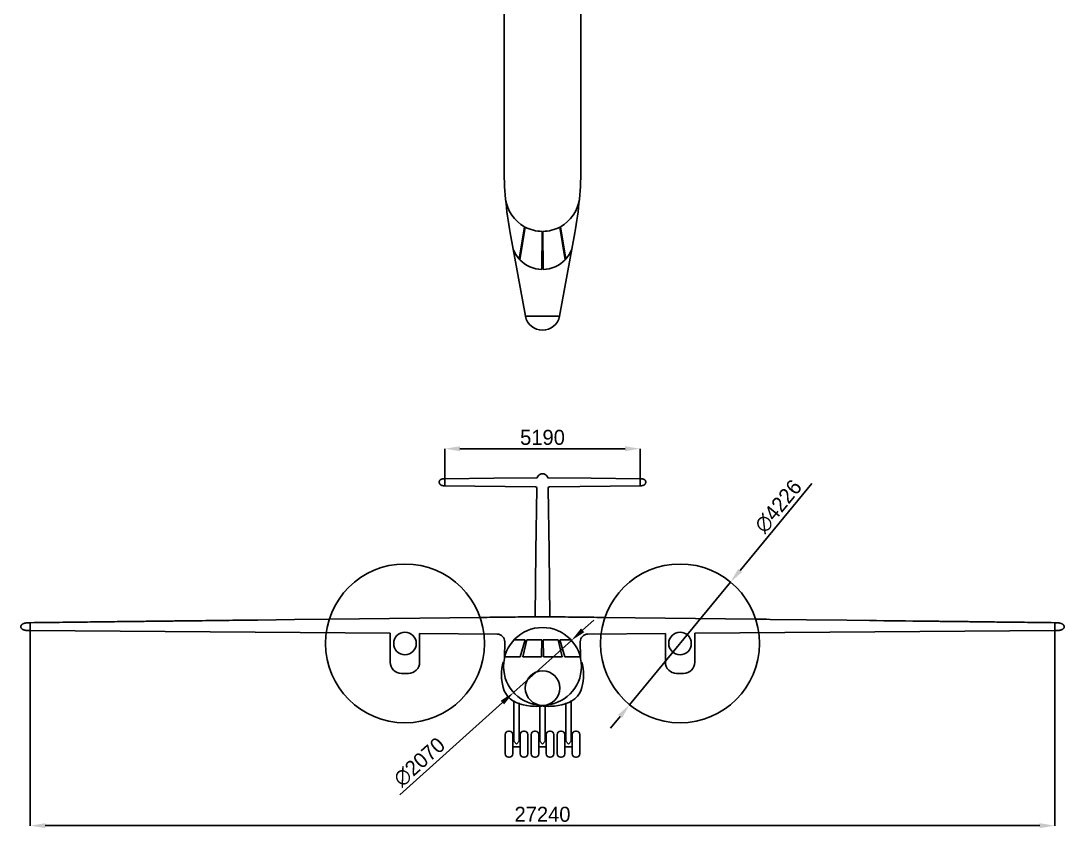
# Model space of a CAD drawing. Header units: millimetres. Extents: x -15334 to 48148, y -27827 to 16011.
# Drawn here: x -13870 to 13870, y -26947 to -5468 of the extents above; entities that cross this region are included whole.
import ezdxf

# ---------------------------------------------------------------- set-up
doc = ezdxf.new("R2010")
doc.units = ezdxf.units.MM
doc.header["$PDSIZE"] = -1
doc.dimstyles.new('ISO-25', dxfattribs={"dimtxt": 400, "dimasz": 400, "dimexe": 1, "dimexo": 0.5, "dimgap": 100, "dimtad": 1, "dimdec": 0, "dimtxsty": 'Standard', "dimcen": 2.5, "dimadec": 0, "dimazin": 0, "dimtfac": 1, "dimtdec": 0, "dimtmove": 0, "dimatfit": 3, "dimfxl": 1, "dimarcsym": 0})

# ---------------------------------------------------------------- blocks, each defined once
blk = doc.blocks.new('*D7')
at = {"color": 0, "lineweight": -2, "transparency": 16777216}
for p, q in [((7158, -17777), (5253, -20092)), ((2315, -23665), (4999, -20401)), ((2061, -23974), (1807, -24283))]:
    blk.add_line(p, q, dxfattribs=at)
at = {"color": 0, "transparency": 16777216}
for points in [[(5202, -20050), (5305, -20135), (4999, -20401)], [(2009, -23932), (2112, -24016), (2315, -23665)]]:
    blk.add_solid(points, dxfattribs=at)
at = {"layer": 'Defpoints', "color": 0, "transparency": 16777216}
for p in [(4999, -20401), (2315, -23665)]:
    blk.add_point(p, dxfattribs=at)
at = {"color": 0, "transparency": 16777216, "insert": (6270, -18385), "char_height": 400, "attachment_point": 5, "rotation": 50.5615}
blk.add_mtext('∅4226', dxfattribs=at)
blk = doc.blocks.new('*D8')
at = {"color": 0, "lineweight": -2, "transparency": 16777216}
for p, q in [((1066, -21684), (1364, -21417)), ((769, -21952), (-769, -23338)), ((-3791, -26060), (-1066, -23605))]:
    blk.add_line(p, q, dxfattribs=at)
at = {"color": 0, "transparency": 16777216}
for points in [[(1022, -21635), (1111, -21734), (769, -21952)], [(-1111, -23556), (-1022, -23655), (-769, -23338)]]:
    blk.add_solid(points, dxfattribs=at)
at = {"layer": 'Defpoints', "color": 0, "transparency": 16777216}
for p in [(769, -21952), (-769, -23338)]:
    blk.add_point(p, dxfattribs=at)
at = {"color": 0, "transparency": 16777216, "insert": (-3273, -25190), "char_height": 400, "attachment_point": 5, "rotation": 42.0141}
blk.add_mtext('∅2070', dxfattribs=at)
blk = doc.blocks.new('*D9')
at = {"color": 0, "lineweight": -2, "transparency": 16777216}
for p, q in [((-13620, -21587), (-13620, -26882)), ((13620, -21587), (13620, -26882)), ((-13220, -26881), (13220, -26881))]:
    blk.add_line(p, q, dxfattribs=at)
at = {"color": 0, "transparency": 16777216}
for points in [[(-13220, -26814), (-13220, -26947), (-13620, -26881)], [(13220, -26814), (13220, -26947), (13620, -26881)]]:
    blk.add_solid(points, dxfattribs=at)
at = {"layer": 'Defpoints', "color": 0, "transparency": 16777216}
for p in [(-13620, -21586), (13620, -21586), (13620, -26881)]:
    blk.add_point(p, dxfattribs=at)
at = {"color": 0, "transparency": 16777216, "insert": (0, -26581), "char_height": 400, "attachment_point": 5}
blk.add_mtext('27240', dxfattribs=at)
blk = doc.blocks.new('*D10')
at = {"color": 0, "lineweight": -2, "transparency": 16777216}
for p, q in [((-2595, -17745), (-2595, -16851)), ((-2195, -16852), (2195, -16852)), ((2595, -17745), (2595, -16851))]:
    blk.add_line(p, q, dxfattribs=at)
at = {"color": 0, "transparency": 16777216}
for points in [[(-2195, -16786), (-2195, -16919), (-2595, -16852)], [(2195, -16786), (2195, -16919), (2595, -16852)]]:
    blk.add_solid(points, dxfattribs=at)
at = {"layer": 'Defpoints', "color": 0, "transparency": 16777216}
for p in [(2595, -16852), (-2595, -17745), (2595, -17745)]:
    blk.add_point(p, dxfattribs=at)
at = {"color": 0, "transparency": 16777216, "insert": (0, -16552), "char_height": 400, "attachment_point": 5, "rotation": 359.9998}
blk.add_mtext('5190', dxfattribs=at)

msp = doc.modelspace()

# ---------------------------------------------------------------- linework, layer by layer
for p, q in [((-1022.3, -655.8), (-1022.3, -9307.2)), ((1022.3, -655.8), (1022.3, -9307.2)), ((-480.5, -10944.6), (-620.3, -11805.5)), ((-462.1, -10954.5), (-603, -11824.2)), ((-8.9, -11068.9), (-15.5, -12082.4)), ((8.9, -11068.9), (15.1, -12082.4)), ((462.1, -10954.5), (603, -11824.2)), ((480.5, -10944.6), (620.3, -11805.5)), ((-858.5, -11109.8), (-453, -13322.5)), ((858.5, -11109.8), (453, -13322.5)), ((-453, -13322.5), (453, -13322.5)), ((-2595, -17652.4), (-2595, -17838.6)), ((2595, -17652.4), (2595, -17838.6)), ((1660.8, -21340.9), (5669.4, -21387.6)), ((-4049.4, -21763.8), (-13620, -21692.7)), ((-4049.4, -21763.8), (-4049.4, -22533.2)), ((-3267.3, -21769.6), (-3267.3, -22533.2)), ((-1203, -21785), (-3267.3, -21769.6)), ((1203, -21785), (3267.3, -21769.6)), ((3267.3, -21769.6), (3267.3, -22533.2)), ((4049.4, -21763.8), (13620, -21692.7)), ((4049.4, -21763.8), (4049.4, -22533.2)), ((-1007.6, -22408.2), (-1004.5, -21986.5)), ((-753.1, -21934.8), (-465.1, -21934.8)), ((-465.1, -21934.8), (-594.2, -22386.8)), ((-419.9, -21934.8), (-523.2, -22386.8)), ((-419.9, -21934.8), (-18.4, -21934.8)), ((-17.3, -21934.8), (-28.8, -22386.8)), ((18.5, -21934.8), (25.7, -22386.8)), ((18.5, -21934.8), (420, -21934.8)), ((420, -21934.8), (523.3, -22386.8)), ((465.2, -21934.8), (594.4, -22386.8)), ((465.2, -21934.8), (753.2, -21934.8)), ((1007.5, -22386.1), (1004.5, -21986.5)), ((-1002.4, -22386.8), (-594.2, -22386.8)), ((-523.2, -22386.8), (-27.6, -22386.8)), ((25.7, -22386.8), (523.3, -22386.8)), ((594.4, -22386.8), (1002.5, -22386.8)), ((-3749.4, -22833.2), (-3567.3, -22833.2)), ((3749.4, -22833.2), (3567.3, -22833.2))]:
    msp.add_line(p, q)
at = {"color": 7, "linetype": 'Continuous', "lineweight": 25}
for p, q in [((-766.4, -23553.3), (-766.4, -24635.4)), ((766.4, -24635.4), (766.4, -23554)), ((-616.4, -24635.4), (-616.4, -23610.6)), ((-75, -23684.3), (-75, -24635.4)), ((75, -24635.4), (75, -23684.3)), ((616.4, -23611.2), (616.4, -24635.4)), ((-881.4, -24364.5), (-901.4, -24364.5)), ((-481.4, -24364.5), (-501.4, -24364.5)), ((-190, -24364.5), (-210, -24364.5)), ((210, -24364.5), (190, -24364.5)), ((501.4, -24364.5), (481.4, -24364.5)), ((901.4, -24364.5), (881.4, -24364.5)), ((-991.4, -24710.4), (-991.4, -24454.5)), ((-791.4, -24454.5), (-791.4, -24710.4)), ((-766.4, -24635.4), (-791.4, -24635.4)), ((-766.4, -24635.4), (-691.4, -24710.4)), ((-691.4, -24710.4), (-616.4, -24635.4)), ((-591.4, -24635.4), (-616.4, -24635.4)), ((-591.4, -24966.3), (-591.4, -24454.5)), ((-391.4, -24454.5), (-391.4, -24966.3)), ((-300, -24710.4), (-300, -24454.5)), ((-100, -24454.5), (-100, -24710.4)), ((-75, -24635.4), (-100, -24635.4)), ((-75, -24635.4), (0, -24710.4)), ((0, -24710.4), (75, -24635.4)), ((100, -24635.4), (75, -24635.4)), ((100, -24966.3), (100, -24454.5)), ((300, -24454.5), (300, -24966.3)), ((391.4, -24710.4), (391.4, -24454.5)), ((591.4, -24454.5), (591.4, -24710.4)), ((616.4, -24635.4), (591.4, -24635.4)), ((616.4, -24635.4), (691.4, -24710.4)), ((691.4, -24710.4), (766.4, -24635.4)), ((791.4, -24635.4), (766.4, -24635.4)), ((791.4, -24966.3), (791.4, -24454.5)), ((991.4, -24454.5), (991.4, -24966.3)), ((-991.4, -24966.3), (-991.4, -24710.4)), ((-791.4, -24710.4), (-791.4, -24966.3)), ((-791.4, -24785.4), (-591.4, -24785.4)), ((-300, -24966.3), (-300, -24710.4)), ((-100, -24710.4), (-100, -24966.3)), ((-100, -24785.4), (100, -24785.4)), ((391.4, -24966.3), (391.4, -24710.4)), ((591.4, -24710.4), (591.4, -24966.3)), ((591.4, -24785.4), (791.4, -24785.4)), ((-901.4, -25056.3), (-881.4, -25056.3)), ((-501.4, -25056.3), (-481.4, -25056.3)), ((-210, -25056.3), (-190, -25056.3)), ((190, -25056.3), (210, -25056.3)), ((481.4, -25056.3), (501.4, -25056.3)), ((881.4, -25056.3), (901.4, -25056.3))]:
    msp.add_line(p, q, dxfattribs=at)
at = {"color": 7, "linetype": 'Continuous', "lineweight": 25, "flags": 128}
for points in [[(-145.2, -17624.5), (-1297.5, -17637.6), (-2595, -17652.4)], [(2595, -17652.4), (1297.5, -17637.6), (145.2, -17624.5)], [(0, -21321.5), (-96.1, -21322.7), (-190.9, -21323.8), (-284.5, -21324.9), (-376.8, -21325.9), (-467.8, -21327), (-557.6, -21328), (-646.1, -21329.1), (-726.1, -21330), (-805.1, -21330.9), (-883, -21331.8), (-959.8, -21332.7), (-1035.5, -21333.6), (-1110.2, -21334.5), (-1183.8, -21335.3), (-1256.4, -21336.2), (-1327.9, -21337), (-1398.3, -21337.8), (-1467.7, -21338.6), (-1536, -21339.4), (-1599.4, -21340.2), (-1660.8, -21340.9)], [(1660.8, -21340.9), (1598.6, -21340.2), (1521.2, -21339.3), (1442.9, -21338.4), (1363.4, -21337.4), (1283, -21336.5), (1201.5, -21335.5), (1118.9, -21334.6), (1035.4, -21333.6), (950.8, -21332.6), (865.1, -21331.6), (778.5, -21330.6), (690.8, -21329.6), (602, -21328.6), (512.2, -21327.5), (412.3, -21326.3), (311.1, -21325.2), (208.7, -21324), (105, -21322.8), (0, -21321.5)], [(-5669, -21387.6), (-6597.2, -21398.4), (-7568.9, -21409.7), (-7664.3, -21410.9), (-7759.8, -21412), (-7855.2, -21413.1), (-7950.6, -21414.2), (-8046.1, -21415.3), (-8141.4, -21416.4), (-8235.9, -21417.5), (-8329.6, -21418.6), (-8435.6, -21419.8), (-8540.5, -21421.1), (-8644.4, -21422.3), (-8747.1, -21423.5), (-8848.7, -21424.7), (-8949.2, -21425.8), (-9048.6, -21427), (-9156.7, -21428.3), (-9263.5, -21429.5), (-9368.9, -21430.7), (-9473, -21431.9), (-9575.7, -21433.1), (-9609.6, -21433.5), (-9643.3, -21433.9), (-9677.2, -21434.3), (-9712.1, -21434.7), (-9748.2, -21435.1), (-9785.5, -21435.6), (-9821.7, -21436), (-9858.9, -21436.4), (-9897.1, -21436.9), (-9936.4, -21437.3), (-9976.7, -21437.8), (-10018.1, -21438.3), (-10060.4, -21438.8), (-10103.8, -21439.3), (-10148.3, -21439.8), (-10193.7, -21440.3), (-10239.4, -21440.9), (-10286, -21441.4), (-10333.7, -21442), (-10382.3, -21442.5), (-10432.8, -21443.1), (-10484.4, -21443.7), (-10537, -21444.3), (-10590.6, -21445), (-10645.3, -21445.6), (-10700, -21446.2), (-10755.6, -21446.9), (-10812.3, -21447.5), (-10870, -21448.2), (-10929.8, -21448.9), (-10990.7, -21449.6), (-11052.7, -21450.4), (-11115.6, -21451.1), (-11179.6, -21451.8), (-11244.7, -21452.6), (-11310.8, -21453.4), (-11377.7, -21454.1), (-11445.7, -21454.9), (-11514.7, -21455.7), (-11584.8, -21456.6), (-11655.9, -21457.4), (-11726.7, -21458.2), (-11798.5, -21459), (-11871.3, -21459.9), (-11945.1, -21460.8), (-12021.4, -21461.6), (-12098.8, -21462.5), (-12177.1, -21463.5), (-12256.6, -21464.4), (-12337, -21465.3), (-12418.5, -21466.3), (-12501.1, -21467.2), (-12584.6, -21468.2), (-12669.2, -21469.2), (-12754.9, -21470.2), (-12841.5, -21471.2), (-12929.2, -21472.2), (-13018, -21473.3), (-13107.8, -21474.3), (-13207.7, -21475.5), (-13308.9, -21476.6), (-13411.3, -21477.8), (-13515, -21479), (-13620, -21480.3)], [(13620, -21480.3), (13523.9, -21479.2), (13429.1, -21478), (13335.5, -21477), (13243.2, -21475.9), (13152.2, -21474.8), (13062.4, -21473.8), (12973.9, -21472.7), (12893.9, -21471.8), (12814.9, -21470.9), (12737, -21470), (12660.2, -21469.1), (12584.5, -21468.2), (12509.8, -21467.3), (12436.2, -21466.5), (12363.6, -21465.6), (12292.1, -21464.8), (12221.7, -21464), (12152.3, -21463.2), (12084, -21462.4), (12020.6, -21461.6), (11958.2, -21460.9), (11896.6, -21460.2), (11836.1, -21459.5), (11776.4, -21458.8), (11714.2, -21458.1), (11653.1, -21457.3), (11593, -21456.6), (11534, -21456), (11476, -21455.3), (11419.1, -21454.6), (11366.5, -21454), (11314.8, -21453.4), (11264, -21452.8), (11214.2, -21452.2), (11165.3, -21451.7), (11111.9, -21451), (11059.6, -21450.4), (11008.6, -21449.8), (10958.7, -21449.3), (10910, -21448.7), (10862.5, -21448.1), (10816.1, -21447.6), (10770.9, -21447.1), (10729.1, -21446.6), (10688.3, -21446.1), (10648.6, -21445.6), (10610, -21445.2), (10572.3, -21444.8), (10534.7, -21444.3), (10356.6, -21442.2), (10196.6, -21440.4), (10035.6, -21438.5), (9842.7, -21436.2), (9648.4, -21434), (9452.7, -21431.7), (9264.7, -21429.5), (9075.3, -21427.3), (8884.8, -21425.1), (8693.9, -21422.9), (8094, -21415.9), (7022.8, -21403.4), (6051.1, -21392.1), (5955.7, -21390.9), (5860.2, -21389.8), (5764.8, -21388.7), (5669.4, -21387.6), (5669, -21387.6)]]:
    msp.add_lwpolyline(points, dxfattribs=at)
for points in [[(-2595, -17838.6), (-198.9, -17863.3, -0.4154245), (-149.4, -17914), (-173.4, -19575.3), (-198.6, -21323.9)], [(198.6, -21323.9), (173.4, -19575.3), (149.4, -17914, -0.4154245), (198.9, -17863.3), (2595, -17838.6)]]:
    msp.add_lwpolyline(points, format="xyb", dxfattribs=at)
msp.add_lwpolyline([(-5669, -21387.6), (-1660.8, -21340.9)])
at = {"color": 7, "linetype": 'Continuous', "lineweight": 25}
for centre in [(-3657.1, -22033.2), (3657.1, -22033.2)]:
    msp.add_circle(centre, 2113, dxfattribs=at)
for centre, radius in [((0.1, -22644.9), 1035.1), ((-3657.1, -22033.2), 300), ((3657.1, -22033.2), 300), ((3.6, -23219.5), 460.6)]:
    msp.add_circle(centre, radius)
for centre, radius, start, end in [((8977.7, -9307.2), 10000, 180, 190.38482), ((-8977.7, -9307.2), 10000, 349.61519, 0), ((0, -10078.6), 990.3, 187.75198, 240.97449), ((0, -10078.6), 990.3, 299.02551, 352.24802), ((0, -10623.3), 935.3, 359.99999, 0), ((0, -10078.6), 990.3, 242.18674, 269.4864), ((0, -10078.6), 990.3, 270.5136, 297.81326), ((0, -11249.7), 832.9, 200.76963, 221.85913), ((0, -11249.7), 832.9, 318.14089, 339.23037), ((0, -11249.7), 832.9, 223.61851, 268.93143), ((0, -11249.7), 832.9, 271.03753, 316.3815), ((0, -13239.4), 460.6, 190.38482, 349.61519), ((-1204.5, -21985), 200, 359.57434, 89.57434), ((1204.5, -21985), 200, 90.42566, 180.42566), ((1207.5, -22384.6), 200, 180.42566, 192.16746), ((-3749.4, -22533.2), 300, 180, 270), ((-3567.3, -22533.2), 300, 270, 0), ((3567.3, -22533.2), 300, 180, 270), ((3749.4, -22533.2), 300, 270, 0)]:
    msp.add_arc(centre, radius, start, end)
for centre, start, end in [((-901.4, -24454.5), 90, 180), ((-881.4, -24454.5), 0, 90), ((-501.4, -24454.5), 90, 180), ((-481.4, -24454.5), 0, 90), ((-210, -24454.5), 90, 180), ((-190, -24454.5), 0, 90), ((190, -24454.5), 90, 180), ((210, -24454.5), 0, 90), ((481.4, -24454.5), 90, 180), ((501.4, -24454.5), 0, 90), ((881.4, -24454.5), 90, 180), ((901.4, -24454.5), 0, 90), ((-901.4, -24966.3), 180, 270), ((-881.4, -24966.3), 270, 0), ((-501.4, -24966.3), 180, 270), ((-481.4, -24966.3), 270, 0), ((-210, -24966.3), 180, 270), ((-190, -24966.3), 270, 0), ((190, -24966.3), 180, 270), ((210, -24966.3), 270, 0), ((481.4, -24966.3), 180, 270), ((501.4, -24966.3), 270, 0), ((881.4, -24966.3), 180, 270), ((901.4, -24966.3), 270, 0)]:
    msp.add_arc(centre, 90, start, end, dxfattribs=at)
for points, knots in [([(-2595, -17652.4), (-2599.1, -17652.4), (-2607, -17652.4), (-2618.3, -17652.9), (-2628.8, -17653.5), (-2638.4, -17654.4), (-2647.2, -17655.5), (-2655.6, -17656.7), (-2663.7, -17658.2), (-2671.4, -17659.9), (-2678.3, -17661.7), (-2684.6, -17663.6), (-2690.4, -17665.6), (-2695.6, -17667.7), (-2700.3, -17669.8), (-2705.9, -17672.6), (-2712.7, -17676.5), (-2719.3, -17681.3), (-2724.7, -17686), (-2728.9, -17690.5), (-2732.6, -17695.3), (-2735.8, -17700.1), (-2738.2, -17704.7), (-2740, -17708.8), (-2741.3, -17712.4), (-2742.2, -17715.5), (-2743, -17718.6), (-2743.6, -17721.3), (-2744, -17723.8), (-2744.3, -17726), (-2744.6, -17728.3), (-2744.8, -17730.9), (-2745, -17733.9), (-2745, -17736), (-2745, -17737.1)], [0, 0, 0, 0, 0.0604752, 0.1162441, 0.1676333, 0.2149518, 0.258491, 0.2985245, 0.3415516, 0.3804483, 0.4155642, 0.4472133, 0.4793216, 0.5076675, 0.5325601, 0.5560966, 0.6035847, 0.6518314, 0.6846052, 0.7180339, 0.7520308, 0.7838543, 0.8128841, 0.8392017, 0.859218, 0.8772966, 0.8940288, 0.9131956, 0.9245171, 0.9367664, 0.949986, 0.964239, 0.9804756, 1, 1, 1, 1]), ([(-2745, -17737.1), (-2745, -17738), (-2745, -17739.6), (-2744.9, -17742), (-2744.8, -17744.1), (-2744.7, -17745.9), (-2744.6, -17747.5), (-2744.5, -17748.7), (-2744.3, -17750.4), (-2744, -17752.8), (-2743.6, -17756.1), (-2742.9, -17760), (-2741.9, -17764.5), (-2740.4, -17769.7), (-2738.4, -17775.5), (-2735.5, -17782), (-2731.8, -17788.6), (-2727.7, -17794.6), (-2723.2, -17799.8), (-2718.7, -17804.4), (-2713.8, -17808.7), (-2708.3, -17812.8), (-2702.3, -17816.7), (-2696.6, -17819.7), (-2691.5, -17822.2), (-2687, -17824.2), (-2681.8, -17826.2), (-2675.9, -17828.2), (-2669.3, -17830.2), (-2662.5, -17831.9), (-2655.6, -17833.4), (-2648.9, -17834.6), (-2641.5, -17835.7), (-2633.6, -17836.7), (-2624.9, -17837.5), (-2615.6, -17838.1), (-2605.6, -17838.5), (-2598.6, -17838.6), (-2595, -17838.6)], [0, 0, 0, 0, 0.0213724, 0.0397858, 0.0556664, 0.069367, 0.0811717, 0.0912998, 0.1000379, 0.1249306, 0.1522354, 0.1872579, 0.2241472, 0.2621423, 0.3143079, 0.36745, 0.4210286, 0.4743088, 0.5133944, 0.5512227, 0.5878257, 0.6232489, 0.6575535, 0.691109, 0.7092483, 0.7287799, 0.749597, 0.7716157, 0.7947877, 0.8191162, 0.8381641, 0.8579622, 0.8786016, 0.9002071, 0.9229386, 0.9469906, 0.9725915, 1, 1, 1, 1]), ([(2745, -17736.9), (2745, -17736), (2745, -17734.2), (2744.9, -17731.9), (2744.7, -17730.1), (2744.6, -17728.5), (2744.3, -17725.4), (2743.6, -17721.1), (2742.3, -17715.4), (2740.4, -17709.6), (2737.8, -17703.7), (2734.4, -17697.7), (2730.3, -17692.1), (2726.2, -17687.5), (2722.1, -17683.7), (2718.1, -17680.4), (2713.7, -17677.3), (2709, -17674.3), (2704, -17671.6), (2698.2, -17668.8), (2692.1, -17666.2), (2685.6, -17663.9), (2678.9, -17661.9), (2671.5, -17659.9), (2663.4, -17658.1), (2654.4, -17656.5), (2644.5, -17655.1), (2633.6, -17653.9), (2621.7, -17653), (2608.7, -17652.5), (2599.7, -17652.4), (2595, -17652.4)], [0, 0, 0, 0, 0.0170719, 0.0297212, 0.0393542, 0.0487397, 0.0580684, 0.0934619, 0.1241665, 0.1557758, 0.1932061, 0.2313159, 0.2688769, 0.3062901, 0.3313404, 0.3576021, 0.3882322, 0.4144519, 0.4437183, 0.4763316, 0.5126523, 0.5446616, 0.5795577, 0.6176107, 0.6591153, 0.7043897, 0.7537752, 0.807635, 0.8663531, 0.9303336, 1, 1, 1, 1]), ([(2595, -17838.6), (2598.4, -17838.6), (2605, -17838.6), (2614.3, -17838.2), (2622.6, -17837.7), (2630, -17837.1), (2636.6, -17836.4), (2642.3, -17835.6), (2647.3, -17834.8), (2652.4, -17834), (2657.7, -17832.9), (2663.3, -17831.7), (2668.8, -17830.3), (2674.2, -17828.7), (2679.9, -17826.8), (2685.9, -17824.6), (2692, -17822), (2697.8, -17819.1), (2703.8, -17815.7), (2709.9, -17811.7), (2715.8, -17807), (2721, -17802.1), (2725.6, -17797.1), (2729.5, -17792), (2732.9, -17786.7), (2735.6, -17781.6), (2737.8, -17776.7), (2739.6, -17772.1), (2740.7, -17768.4), (2741.5, -17765.7), (2742, -17763.7), (2742.4, -17761.9), (2742.8, -17760), (2743.3, -17757.7), (2743.6, -17755.5), (2744, -17753.2), (2744.2, -17751), (2744.5, -17748.6), (2744.7, -17746), (2744.9, -17743.2), (2745, -17740.1), (2745, -17738), (2745, -17736.9)], [0, 0, 0, 0, 0.0261339, 0.0497655, 0.0711668, 0.0905502, 0.1080738, 0.123847, 0.1379391, 0.1503868, 0.1677142, 0.1850943, 0.2029819, 0.22146, 0.2406132, 0.2656323, 0.2920068, 0.3196046, 0.3478406, 0.386519, 0.4264532, 0.4676945, 0.5085406, 0.550621, 0.5936893, 0.6363149, 0.6776503, 0.7170124, 0.753784, 0.7714763, 0.7882802, 0.8041395, 0.819678, 0.8372837, 0.857418, 0.8725804, 0.8891858, 0.9073884, 0.9273633, 0.9493072, 0.9734389, 1, 1, 1, 1]), ([(-13620, -21480.3), (-13624.6, -21480.3), (-13633.5, -21480.3), (-13646.3, -21480.6), (-13658.2, -21480.9), (-13669.1, -21481.4), (-13679.2, -21482), (-13688.4, -21482.6), (-13697.1, -21483.4), (-13705.2, -21484.1), (-13712.8, -21485), (-13719.6, -21485.8), (-13726, -21486.6), (-13734.9, -21487.9), (-13747, -21490), (-13762.3, -21493.1), (-13778, -21497.1), (-13792.4, -21501.6), (-13805.1, -21506.6), (-13815.9, -21511.5), (-13825.9, -21517), (-13835.1, -21523.1), (-13843.3, -21529.8), (-13850.5, -21537), (-13856.5, -21544.7), (-13861.5, -21552.8), (-13864.7, -21560), (-13866.6, -21565.9), (-13867.8, -21570.4), (-13868.5, -21573.8), (-13868.9, -21576.2), (-13869.2, -21578), (-13869.5, -21580.1), (-13869.7, -21582.8), (-13870, -21586.2), (-13870, -21588.7), (-13870, -21590.1)], [0, 0, 0, 0, 0.045678, 0.087978, 0.1270822, 0.1631624, 0.19638, 0.2268865, 0.2548231, 0.2827413, 0.3078695, 0.3303544, 0.3506991, 0.3714083, 0.4202409, 0.4720052, 0.525846, 0.5808855, 0.6218094, 0.6611952, 0.6991089, 0.7356662, 0.7710434, 0.805351, 0.8381244, 0.869732, 0.9006966, 0.9173237, 0.9325317, 0.9464361, 0.9515521, 0.9568512, 0.9642561, 0.9740361, 0.986019, 1, 1, 1, 1]), ([(-13870, -21590.1), (-13870, -21591), (-13870, -21592.8), (-13869.8, -21595.3), (-13869.7, -21597.5), (-13869.5, -21599.5), (-13869.2, -21601.4), (-13869, -21603), (-13868.7, -21604.5), (-13868.2, -21607), (-13867.3, -21610.5), (-13865.5, -21616), (-13862.7, -21622.5), (-13858.6, -21629.5), (-13853.6, -21636.2), (-13847.7, -21642.5), (-13841, -21648.3), (-13833.9, -21653.5), (-13826.3, -21658.1), (-13818.6, -21662.2), (-13811.1, -21665.7), (-13803.9, -21668.6), (-13796.9, -21671.2), (-13789.3, -21673.7), (-13780.8, -21676.2), (-13771.3, -21678.7), (-13760.6, -21681.1), (-13749.6, -21683.3), (-13738.4, -21685.1), (-13727.2, -21686.8), (-13715, -21688.2), (-13701.7, -21689.6), (-13688.6, -21690.6), (-13675.6, -21691.4), (-13662.8, -21692), (-13649.2, -21692.5), (-13634.9, -21692.8), (-13625.1, -21692.8), (-13620, -21692.8)], [0, 0, 0, 0, 0.0095184, 0.0178645, 0.0252139, 0.0325464, 0.0383731, 0.043876, 0.0493984, 0.0551476, 0.0714851, 0.0888428, 0.1161096, 0.1436978, 0.1718985, 0.2010739, 0.2309053, 0.2606763, 0.2903618, 0.3198669, 0.3490487, 0.3736737, 0.3980038, 0.424491, 0.4541268, 0.4871964, 0.5240126, 0.564916, 0.600081, 0.6381731, 0.6793917, 0.7239462, 0.7720559, 0.8124997, 0.8553951, 0.9008613, 0.9490208, 1, 1, 1, 1]), ([(-13620, -21480.4), (-13620, -21480.3), (-13620, -21480.2), (-13620, -21480.9), (-13620, -21482.6), (-13620, -21485.4), (-13620, -21489.3), (-13620, -21494.3), (-13620, -21499.7), (-13620, -21505.2), (-13620, -21510.5), (-13620, -21516.3), (-13620, -21522.8), (-13620, -21530.2), (-13620, -21537.5), (-13620, -21544.5), (-13620, -21551), (-13620, -21558.1), (-13620, -21564.8), (-13620, -21571), (-13620, -21576.3), (-13620, -21580.9), (-13620, -21584.7), (-13620, -21587.3), (-13620, -21590.1), (-13620, -21593.1), (-13620, -21596.3), (-13620, -21600.1), (-13620, -21604.6), (-13620, -21609.5), (-13620, -21614.4), (-13620, -21619), (-13620, -21623.3), (-13620, -21627), (-13620, -21630.1), (-13620, -21633.2), (-13620, -21636.2), (-13620, -21639.1), (-13620, -21641.6), (-13620, -21644), (-13620, -21647.6), (-13620, -21652), (-13620, -21656.8), (-13620, -21661.1), (-13620, -21665), (-13620, -21668.4), (-13620, -21672.2), (-13620, -21676), (-13620, -21679.7), (-13620, -21683.4), (-13620, -21686.8), (-13620, -21689.7), (-13620, -21691.7), (-13620, -21692.7), (-13620, -21692.7), (-13620, -21692.7)], [0, 0, 0, 0, 0.0068974, 0.0459595, 0.0850205, 0.1240821, 0.1631436, 0.2022053, 0.2412669, 0.266788, 0.2923092, 0.3178308, 0.3433532, 0.3688791, 0.3944022, 0.4112456, 0.4280901, 0.4449368, 0.4617792, 0.4716613, 0.4815489, 0.4914482, 0.4953342, 0.4992159, 0.5030981, 0.5069821, 0.510864, 0.514765, 0.5191273, 0.5235249, 0.5279047, 0.5322541, 0.536608, 0.5409543, 0.5452463, 0.5495144, 0.5563543, 0.5631919, 0.5700338, 0.5768726, 0.5837096, 0.6028492, 0.6219901, 0.6411305, 0.6602702, 0.6794111, 0.6985532, 0.7286316, 0.7587088, 0.7887859, 0.8347216, 0.880657, 0.9265925, 0.9725279, 1, 1, 1, 1]), ([(13620, -21480.4), (13620, -21480.3), (13620, -21480.2), (13620, -21480.9), (13620, -21482.6), (13620, -21485.4), (13620, -21489.3), (13620, -21494.3), (13620, -21499.7), (13620, -21505.2), (13620, -21510.5), (13620, -21516.3), (13620, -21522.8), (13620, -21530.2), (13620, -21537.5), (13620, -21544.5), (13620, -21551), (13620, -21558.1), (13620, -21564.8), (13620, -21571), (13620, -21576.3), (13620, -21580.9), (13620, -21584.7), (13620, -21587.3), (13620, -21590.1), (13620, -21593.1), (13620, -21596.3), (13620, -21600.1), (13620, -21604.6), (13620, -21609.5), (13620, -21614.4), (13620, -21619), (13620, -21623.3), (13620, -21627), (13620, -21630.1), (13620, -21633.2), (13620, -21636.2), (13620, -21639.1), (13620, -21641.6), (13620, -21644), (13620, -21647.6), (13620, -21652), (13620, -21656.8), (13620, -21661.1), (13620, -21665), (13620, -21668.4), (13620, -21672.2), (13620, -21676), (13620, -21679.7), (13620, -21683.4), (13620, -21686.8), (13620, -21689.7), (13620, -21691.7), (13620, -21692.7), (13620, -21692.7), (13620, -21692.7)], [0, 0, 0, 0, 0.0068973, 0.0459595, 0.0850205, 0.1240821, 0.1631436, 0.2022053, 0.2412669, 0.2667879, 0.2923092, 0.3178308, 0.3433532, 0.3688791, 0.3944021, 0.4112456, 0.42809, 0.4449367, 0.4617792, 0.4716613, 0.4815489, 0.4914482, 0.4953342, 0.4992159, 0.5030981, 0.5069821, 0.510864, 0.514765, 0.5191273, 0.5235248, 0.5279047, 0.5322541, 0.536608, 0.5409543, 0.5452463, 0.5495144, 0.5563543, 0.5631919, 0.5700338, 0.5768726, 0.5837096, 0.6028492, 0.6219901, 0.6411305, 0.6602702, 0.6794111, 0.6985532, 0.7286316, 0.7587087, 0.7887859, 0.8347216, 0.880657, 0.9265925, 0.9725279, 1, 1, 1, 1]), ([(13870, -21590.1), (13870, -21588.5), (13869.9, -21585.5), (13869.7, -21581.9), (13869.4, -21579.3), (13869.1, -21577.1), (13868.7, -21574.7), (13868, -21571.2), (13866.9, -21566.7), (13864.8, -21560.3), (13861.5, -21552.8), (13856.5, -21544.7), (13850.5, -21537), (13843.3, -21529.8), (13835.1, -21523.1), (13825.9, -21517), (13815.9, -21511.5), (13805.1, -21506.6), (13793.8, -21502.2), (13782.2, -21498.4), (13770.7, -21495.2), (13759.3, -21492.5), (13748.2, -21490.2), (13737.5, -21488.4), (13727.1, -21486.8), (13718, -21485.6), (13709.6, -21484.6), (13701.7, -21483.8), (13692.8, -21483), (13683.1, -21482.3), (13672.4, -21481.6), (13660.8, -21481), (13648.2, -21480.6), (13634.5, -21480.3), (13625, -21480.3), (13620, -21480.3)], [0, 0, 0, 0, 0.016506, 0.0300955, 0.0384935, 0.0447692, 0.0533348, 0.0623544, 0.0798585, 0.0992974, 0.1302619, 0.1618694, 0.1946427, 0.2289501, 0.2643272, 0.3008844, 0.3387979, 0.3781836, 0.4191072, 0.4592196, 0.4988278, 0.5375866, 0.5751631, 0.6112282, 0.6454639, 0.6791136, 0.7027312, 0.7290543, 0.7582357, 0.7904426, 0.8258567, 0.8639503, 0.905527, 0.9508008, 1, 1, 1, 1]), ([(13620, -21692.8), (13625.4, -21692.8), (13635.8, -21692.8), (13650.9, -21692.5), (13665.1, -21692), (13678.5, -21691.3), (13691.1, -21690.4), (13703.5, -21689.4), (13715.6, -21688.2), (13727.6, -21686.7), (13738.6, -21685.1), (13749.6, -21683.3), (13760.6, -21681.1), (13771.3, -21678.7), (13780.8, -21676.2), (13789.3, -21673.7), (13796.9, -21671.2), (13803.9, -21668.6), (13811.1, -21665.7), (13818.6, -21662.2), (13826.3, -21658.1), (13833.9, -21653.5), (13841, -21648.3), (13847.7, -21642.5), (13853.6, -21636.2), (13858.6, -21629.5), (13862.7, -21622.5), (13865.4, -21616.2), (13867.1, -21611.2), (13868.1, -21607.4), (13868.7, -21604.5), (13869, -21602.4), (13869.3, -21600.8), (13869.5, -21598.8), (13869.8, -21596.4), (13870, -21593.4), (13870, -21591.2), (13870, -21590.1)], [0, 0, 0, 0, 0.0539777, 0.1047921, 0.1525936, 0.1975281, 0.2397365, 0.2793554, 0.3229036, 0.363245, 0.4005777, 0.4350902, 0.4759941, 0.5128108, 0.5458808, 0.5755171, 0.6020047, 0.626335, 0.6509605, 0.6801426, 0.7096482, 0.739334, 0.7691054, 0.7989372, 0.8281131, 0.8563142, 0.8839028, 0.9111699, 0.9259569, 0.9400518, 0.9531936, 0.9580371, 0.9632021, 0.9699109, 0.9783107, 0.9882852, 1, 1, 1, 1])]:
    msp.add_open_spline(points, degree=3, knots=knots, dxfattribs=at)
msp.add_spline([(-145.2, -17624.5), (-72, -17535.3), (72, -17535.3), (145.2, -17624.5)], degree=3)
at = {"ltscale": 50}
for points, start_tangent, end_tangent in [([(-1033.9, -22595.6), (-930, -23437.5), (-15.8, -23679.9)], (0.0146059, 0.9998933), (-0.9999981, 0.0019328)), ([(1034.1, -22597.6), (928.6, -23439.3), (13.9, -23680)], (-0.0126733, 0.9999197), (1, 0))]:
    msp.add_spline(points, degree=3, dxfattribs=dict(at, start_tangent=start_tangent, end_tangent=end_tangent))
msp.add_point((582.5, -21789.6))
msp.add_point((582.5, -21789.6))

# ---------------------------------------------------------------- dimensions: what is measured, and where the dimension line sits
dim = msp.add_aligned_dim(p1=(-2595, -17745.5), p2=(2595, -17745.5), distance=893.2, dimstyle='ISO-25')
dim.commit()
dim.dimension.update_dxf_attribs({"geometry": '*D10', "text_midpoint": (0, -16552.2)})
for p1, p2, picture, middle in [((2314.8, -23665.1), (4999.4, -20401.4), '*D7', (6501.4, -18575.2)), ((769.2, -21952.1), (-769, -23337.8), '*D8', (-3072.7, -25413))]:
    dim = msp.add_diameter_dim_2p(p1=p1, p2=p2, dimstyle='ISO-25')
    dim.commit()
    dim.dimension.update_dxf_attribs({"geometry": picture, "text_midpoint": middle, "dimtype": 163})
dim = msp.add_linear_dim(base=(13620, -26880.5), p1=(-13620, -21586.5), p2=(13620, -21586.5), dimstyle='ISO-25')
dim.commit()
dim.dimension.update_dxf_attribs({"geometry": '*D9', "text_midpoint": (0, -26580.5)})

doc.saveas('drawing.dxf')
